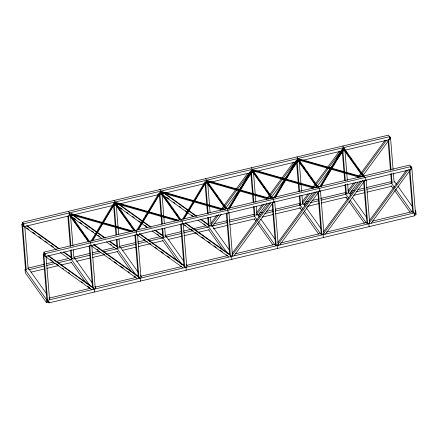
<?xml version="1.0" encoding="UTF-8"?>
<svg xmlns="http://www.w3.org/2000/svg" width="438" height="438" viewBox="0 0 438 438"><rect width="100%" height="100%" fill="white"/><g stroke="black" fill="none" stroke-linecap="round" stroke-linejoin="round"><path stroke-width="0.66" d="M90.923 241.343L113.973 202.86M92.057 240.84L114.751 202.942M92.462 240.96L114.811 203.648M136.661 230.454L159.361 192.556M141.956 222.411L143.002 220.659M143.702 219.498L144.398 218.332M145.449 216.58L146.144 215.414M148.936 210.749L149.637 209.583M137.789 229.95L160.489 192.052M138.545 229.485L160.543 192.758M182.745 218.984L205.094 181.666M183.522 219.06L206.221 181.162L225.904 208.893M183.927 219.181L206.282 181.869M228.127 208.674L250.826 170.782M238.316 192.474L239.011 191.307M240.057 189.555L241.108 187.809M241.803 186.643L242.504 185.477M243.55 183.725L244.251 182.558M245.296 180.812L246.348 179.06M247.043 177.894L247.744 176.728M229.26 208.17L251.959 170.278M229.665 208.291L252.014 170.979M273.865 197.784L296.564 159.892M274.993 197.286L297.692 159.388M275.398 197.407L297.747 160.089M319.598 186.9L342.647 148.416M334.67 162.531L335.371 161.365M336.417 159.618L337.118 158.452M338.163 156.7L339.215 154.953M339.91 153.787L340.611 152.621M341.656 150.869L342.357 149.703M320.725 186.396L343.425 148.498L363.107 176.229M321.136 186.517L343.485 149.205M210.793 223.495L216.854 215.25M220.489 210.3L247.552 173.464M210.295 226.145L218.776 214.598M222.816 209.101L249.474 172.813M212.709 225.92L221.195 214.379M225.636 208.329L241.393 186.889M242.198 185.789L243.008 184.688M245.028 181.94L252.299 172.041M256.531 212.605L262.187 204.913M266.222 199.41L293.69 162.027M256.027 215.255L264.109 204.261M268.549 198.211L295.212 161.923M258.447 215.036L266.928 203.489M270.564 198.54L284.3 179.848M285.105 178.748L287.531 175.446M291.166 170.502L298.032 161.157M232.085 253.421L269.25 202.838M231.176 256.613L270.766 202.734M234.001 255.847L273.586 201.967M302.264 201.721L307.919 194.023M311.96 188.526L326.907 168.181M327.712 167.081L339.428 151.137M301.36 204.918L309.841 193.372M314.287 187.322L340.945 151.039M304.18 204.146L312.261 193.147M317.512 186.002L330.033 168.959M330.843 167.858L334.074 163.462M336.493 160.16L343.77 150.267M277.818 242.532L314.982 191.948M276.915 245.729L316.499 191.849M279.734 244.957L319.724 190.53M347.996 190.831L353.652 183.133M357.693 177.636L385.161 140.248M347.093 194.029L355.574 182.482M360.02 176.432L386.677 140.149M349.913 193.257L357.994 182.263M362.034 176.766L390.307 138.277M323.556 231.642L360.715 181.064M323.052 234.292L362.637 180.407M325.472 234.067L365.057 180.188M369.289 220.752L406.453 170.174M368.785 223.402L408.375 169.522M371.205 223.177L411.6 168.203L410.526 167.617M23.98 224.546L22.918 225.745L56.261 249.611M43.855 254.27L44.561 253.471M44.917 254.867L44.211 255.666L92.002 289.879M115.095 203.172L114.389 203.971L116.059 205.159M22.792 224.535L22.606 222.241L388.484 135.134L389.585 136.678L389.815 139.547L302.986 160.22M25.568 269.803L21.9 224.19L22.918 223.949M22.606 222.241L23.707 223.785L389.585 136.678M21.9 224.19L22.612 225.187L23.625 224.946M389.502 137.839L390.521 137.598L393.094 169.588M163.79 193.361L23.937 226.654L23.707 223.785M165.783 192.884L203.56 183.889M204.885 183.577L209.528 182.471M211.516 181.994L255.923 171.422M257.248 171.11L301.662 160.538M43.893 252.162L409.776 165.055L410.871 166.599L411.107 169.468L45.223 256.58L44.994 253.706L43.893 252.162L44.079 254.456M46.806 299.045L43.187 254.111L44.205 253.87M44.994 253.706L410.871 166.599M43.187 254.111L43.899 255.113L45.426 254.746M410.795 167.759L411.813 167.519L415.536 213.81L414.518 214.051M27.654 268.215L44.227 264.267M46.214 263.796L53.507 262.061M56.157 261.426L68.75 258.431M74.055 257.166L89.96 253.383M91.947 252.907L99.24 251.171M101.89 250.541L114.488 247.541M119.125 246.435L135.698 242.493M137.685 242.017L144.978 240.281M147.628 239.652L160.22 236.651M164.858 235.551L181.431 231.603M183.418 231.133L191.373 229.238M192.698 228.921L205.953 225.767M213.908 223.873L227.163 220.714M229.156 220.243L254.341 214.242M259.646 212.983L262.296 212.353M266.271 211.406L272.901 209.824M275.551 209.194L300.074 203.358M305.379 202.093L308.691 201.305M312.009 200.516L318.634 198.94M320.621 198.463L345.812 192.468M351.112 191.203L354.43 190.415M357.742 189.627L364.372 188.05M366.36 187.573L391.545 181.578M49.018 302.16L46.614 302.735L25.322 272.808L25.059 269.523L26.264 269.239M254.938 214.795L253.733 215.08L257.281 220.068M299.576 205.51L299.466 204.19L300.671 203.905M346.403 193.016L345.204 193.306L348.752 198.294M392.141 182.131L390.937 182.416L394.485 187.404M29.417 269.6L44.665 265.97M46.652 265.499L55.27 263.446M57.92 262.816L71.837 259.504M74.493 258.869L89.735 255.244M92.385 254.609L101.003 252.562M103.653 251.927L116.913 248.773M120.888 247.826L136.136 244.196M138.123 243.72L147.403 241.513M149.391 241.042L163.308 237.724M165.958 237.095L181.869 233.306M183.856 232.835L193.136 230.623M195.124 230.153L208.379 226.994M211.696 226.205L227.601 222.416M229.589 221.946L254.779 215.95M258.091 215.162L260.741 214.527M264.722 213.58L273.339 211.532M275.327 211.056L300.512 205.061M303.83 204.272L307.142 203.484M310.454 202.695L318.41 200.801M321.059 200.166L345.587 194.33M349.562 193.382L352.212 192.753M356.193 191.806L364.805 189.753M366.798 189.282L391.983 183.281M30.978 272.157L44.233 269.003M46.882 268.368L58.15 265.685M60.8 265.056L71.405 262.532M76.71 261.267L90.628 257.955M92.615 257.478L104.551 254.642M106.538 254.166L117.806 251.483M122.443 250.377L135.703 247.224M138.353 246.594L150.283 243.752M152.271 243.276L162.876 240.752M168.181 239.493L182.099 236.175M184.086 235.704L196.016 232.863M198.009 232.392L209.276 229.709M213.251 228.762L227.831 225.291M229.824 224.814L255.009 218.819M262.302 217.084L272.907 214.56M275.557 213.925L300.742 207.93M307.372 206.353L319.302 203.511M321.289 203.04L346.48 197.04M353.773 195.304L364.378 192.78M367.028 192.151L391.55 186.309M48.947 298.136L90.042 288.352M95.342 287.093L135.775 277.462M141.08 276.203L181.513 266.578M186.15 265.472L227.245 255.688M235.201 253.794L275.633 244.169M280.271 243.063L321.366 233.279M326.666 232.02L366.436 222.548M372.404 221.13L412.837 211.505M25.059 269.523L46.351 299.444L47.55 299.159M276.225 244.716L275.026 245.006L258.464 221.732M321.963 233.832L320.758 234.116L304.202 210.842M367.696 222.942L366.491 223.227L350.329 200.505M413.428 212.052L412.229 212.337L395.667 189.063M46.915 300.402L47.622 301.399L48.64 301.158M414.299 215.195L416.1 214.768L415.837 211.477L415.049 210.371M48.952 302.866L414.83 215.759L414.6 212.89L48.722 299.997L48.952 302.866L47.852 301.322M299.192 158.95L361.618 176.678M298.081 159.136L361.164 177.051M298.793 160.029L330.334 168.986M331.648 169.358L359.248 177.198M253.46 169.84L316.543 187.754M253.005 170.212L315.426 187.94M253.06 170.919L313.515 188.088M207.727 180.73L270.804 198.644M207.267 181.102L269.036 198.644M207.327 181.808L268.434 199.159M161.989 191.614L225.072 209.528M161.534 191.992L223.303 209.534M161.589 192.693L222.701 210.048M116.256 202.504L178.682 220.232M115.796 202.882L178.222 220.61M115.856 203.582L176.968 220.938M71.175 213.58L132.944 231.122M69.407 213.58L132.49 231.494M70.118 214.472L131.23 231.828M164.715 193.267L196.947 216.339M200.839 219.126L208.619 224.694M164.316 193.47L195.989 216.142M200.434 219.323L209.884 226.09M166.637 197.253L168.86 198.847M173.306 202.028L174.976 203.221M179.421 206.402L181.091 207.596M185.537 210.777L186.648 211.576M191.647 215.151L192.758 215.95M203.873 223.906L204.984 224.699M161.239 193.875L193.47 216.947M197.916 220.128L207.919 227.289M185.449 222.794L229.906 254.615M185.05 222.997L231.729 256.411M184.595 224.787L185.707 225.586M190.705 229.167L191.817 229.961M195.709 232.748L197.932 234.335M201.825 237.122L204.048 238.71M207.935 241.497L210.158 243.085M214.051 245.871L216.273 247.465M220.161 250.246L222.384 251.839M181.973 223.402L228.652 256.816M118.983 204.157L151.214 227.229M155.101 230.01L162.881 235.578M118.025 203.96L150.256 227.032M154.702 230.213L164.704 237.374M120.351 207.743L122.016 208.937M126.462 212.118L128.131 213.311M132.577 216.492L134.242 217.686M138.687 220.872L140.357 222.066M144.803 225.247L146.467 226.441M157.028 233.996L158.693 235.19M118.282 206.752L147.179 227.437M152.178 231.018L162.18 238.179M139.717 233.684L184.174 265.505M139.311 233.887L185.997 267.295M137.751 234.883L138.862 235.677M143.861 239.257L144.973 240.051M149.977 243.632L151.088 244.431M154.975 247.213L157.198 248.806M161.091 251.587L163.314 253.18M167.201 255.967L169.424 257.555M136.793 234.686L182.914 267.7M72.692 214.647L96.584 231.751M97.696 232.545L105.481 238.119M109.927 241.3L117.707 246.868M72.292 214.85L104.523 237.922M108.969 241.103L118.972 248.264M73.502 217.839L75.725 219.427M79.617 222.214L81.84 223.802M85.728 226.588L87.95 228.182M91.843 230.963L93.508 232.156M97.953 235.337L99.623 236.531M110.179 244.092L111.29 244.886M69.768 215.655L101.441 238.327M106.445 241.907L116.448 249.063M93.978 244.568L138.441 276.394M93.579 244.771L140.259 278.185M97.017 249.353L98.128 250.147M103.127 253.728L104.239 254.522M109.243 258.102L110.354 258.896M114.241 261.683L116.464 263.271M120.357 266.058L123.133 268.045M128.137 271.626L129.248 272.42M134.247 276L135.358 276.8M91.055 245.576L137.182 278.59M27.512 225.931L59.19 248.609M64.189 252.189L71.416 257.358M26.554 225.74L58.785 248.811M63.231 251.992L73.234 259.148M26.658 227.93L28.881 229.523M32.768 232.304L34.991 233.897M38.883 236.679L41.106 238.272M44.994 241.059L47.216 242.647M51.109 245.433L53.332 247.021M60.154 252.398L70.715 259.953M48.246 255.458L93.261 287.678M47.846 255.661L94.526 289.075M50.167 259.444L52.39 261.037M56.283 263.818L58.506 265.412M62.393 268.193L63.505 268.992M68.509 272.573L69.62 273.367M81.287 281.722L82.399 282.515M87.403 286.096L88.514 286.89M389.809 136.601L390.521 137.598M411.101 166.522L411.813 167.519M394.545 181.556L396.516 184.327M398.093 186.544L412.289 206.495M391.205 185.701L393.176 188.471M394.753 190.689L410.127 212.299M342.751 146.018L343.852 147.568L344.082 150.437M364.038 175.945L365.139 177.489L365.369 180.357M344.169 148.34L363.879 176.043M346.195 151.811L347.772 154.028M350.531 157.91L351.714 159.569M354.868 164.004L355.656 165.11M358.021 168.438L359.598 170.65M362.357 174.532L363.54 176.196M343.058 148.674L362.768 176.377M349.206 192.999L350.783 195.217M352.36 197.434L366.945 217.938M345.861 197.144L347.438 199.361M349.015 201.579L364.394 223.188M297.013 156.908L298.114 158.452L298.207 159.602M318.306 186.829L319.406 188.378L319.636 191.247M298.431 159.229L318.541 187.486M298.886 160.483L300.463 162.701M302.434 165.471L304.405 168.241M306.77 171.565L308.347 173.782M311.106 177.664L312.289 179.323M314.26 182.093L316.231 184.869M297.659 159.41L317.375 187.119M297.714 160.116L317.035 187.267M303.074 203.336L305.045 206.106M306.228 207.765L320.819 228.269M299.466 204.19L303.019 209.178M299.734 207.481L301.705 210.251M303.282 212.468L318.656 234.078M251.281 167.798L252.381 169.342L252.611 172.211M272.567 197.719L273.668 199.268L273.898 202.137M252.699 170.114L272.803 198.376M255.119 174.143L257.09 176.914M259.455 180.237L261.032 182.454M263.791 186.336L264.974 187.995M266.945 190.765L268.921 193.536M271.286 196.865L272.075 197.971M251.927 170.3L271.637 198.003M251.981 171.001L271.303 198.157M257.341 214.22L259.312 216.991M260.889 219.208L275.475 239.712M254.39 218.923L255.967 221.141M257.544 223.353L272.923 244.968M205.542 178.688L206.643 180.232L206.878 183.1M226.835 208.608L227.935 210.152L228.165 213.027M206.96 181.004L226.676 208.712M208.203 183.369L209.386 185.033M212.539 189.468L213.328 190.574M215.693 193.897L217.27 196.114M220.029 199.996L221.606 202.208M224.365 206.09L225.548 207.749M206.249 181.89L225.565 209.041M211.609 225.11L229.742 250.602M208.395 226.523L227.317 253.12M208.658 229.813L222.849 249.759M226.397 254.746L227.185 255.852M159.81 189.572L160.91 191.121L161.003 192.266M181.102 219.498L182.197 221.042L182.432 223.911M161.228 191.893L180.938 219.597M164.042 196.476L166.013 199.246M168.384 202.57L169.96 204.787M172.72 208.663L173.508 209.775M176.268 213.651L177.844 215.868M160.456 192.074L180.56 220.336M160.511 192.78L179.832 219.931M165.871 236L183.615 260.933M186.374 264.815L187.163 265.921M162.657 237.412L181.978 264.563M162.531 240.144L177.116 260.648M114.077 200.462L115.178 202.011L115.408 204.88M135.364 230.388L136.464 231.932L136.694 234.801M115.495 202.783L135.205 230.487M117.127 205.701L118.703 207.919M121.463 211.795L122.645 213.459M125.799 217.894L126.587 219M128.953 222.323L130.529 224.541M133.289 228.422L134.471 230.081M114.723 202.964L134.827 231.226M114.384 203.112L134.094 230.821M120.138 246.89L138.271 272.376M140.242 275.146L141.425 276.811M116.924 248.302L136.24 275.453M117.187 251.587L131.378 271.538M135.326 277.079L136.114 278.185M68.339 211.351L69.439 212.895L69.669 215.77M89.631 241.272L90.732 242.822L90.962 245.691M69.757 213.667L89.472 241.376M69.817 214.374L71.394 216.591M73.365 219.361L74.942 221.579M77.701 225.455L79.278 227.672M80.855 229.89L83.22 233.213M85.191 235.983L87.162 238.754M68.985 213.853L88.7 241.557M69.04 214.554L88.755 242.263M74.4 257.774L92.144 282.713M94.904 286.589L95.692 287.7M71.186 259.192L89.719 285.231M71.06 261.924L86.04 282.981M88.799 286.857L89.982 288.522M28.667 268.664L46.8 294.155M49.171 297.479L49.959 298.59M409.886 169.364L413.395 212.934M409.344 170.409L412.684 211.932M393.368 172.994L394.134 182.526M388.599 139.443L391.008 169.396M391.337 173.481L392.103 183.007M388.052 140.489L390.461 170.437M390.734 173.842L391.446 182.69M366.184 179.772L369.688 223.336M368.862 223.78L369.097 226.649M364.153 180.253L367.657 223.818M363.606 181.299L366.951 222.822M345.007 151.209L347.361 180.478M347.635 183.883L348.402 193.415M342.861 150.333L345.33 180.965M345.604 184.365L346.37 193.897M342.319 151.373L344.673 180.648M345.002 184.732L345.713 193.58M320.452 190.656L323.956 234.226M323.129 234.669L323.359 237.538M318.415 191.143L321.925 234.708M317.873 192.189L321.213 233.711M299.214 161.414L301.623 191.368M301.952 195.452L302.669 204.3M297.128 161.217L299.592 191.849M299.866 195.255L300.632 204.787M296.635 162.941L298.94 191.537M299.324 196.301L299.981 204.469M274.714 201.546L278.278 245.795M277.396 245.554L277.626 248.428M272.682 202.028L276.186 245.598M272.19 203.758L275.535 245.28M253.536 172.983L255.891 202.257M256.219 206.342L256.931 215.189M251.396 172.107L253.859 202.739M254.188 206.824L254.9 215.677M250.848 173.152L253.202 202.422M253.531 206.506L254.188 214.675M228.981 212.435L232.485 256M231.658 256.444L231.888 259.312M226.95 212.917L230.508 257.166M226.347 213.284L229.687 254.806M207.743 183.194L209.501 204.979M209.61 206.336L210.103 212.463M210.486 217.232L211.198 226.079M205.657 182.996L208.121 213.629M208.45 217.713L209.161 226.561M205.061 183.358L207.47 213.311M207.798 217.396L208.455 225.565M183.248 223.325L186.752 266.89M185.926 267.333L186.155 270.202M181.212 223.807L184.721 267.372M180.615 224.168L184.009 266.375M162.011 194.083L163.763 215.863M163.872 217.226L164.365 223.353M164.748 228.116L165.46 236.969M159.925 193.886L162.334 223.834M162.717 228.603L163.429 237.451M159.322 194.248L161.731 224.201M162.06 228.286L162.662 235.775M162.263 236.859L162.372 238.173M137.51 234.21L141.014 277.78M140.187 278.223L140.423 281.092M135.479 234.697L138.983 278.261M134.877 235.058L138.277 277.265M116.333 205.652L118.632 234.242M119.016 239.006L119.727 247.853M114.187 204.77L116.601 234.724M116.984 239.493L117.696 248.341M113.59 205.137L115.999 235.091M116.327 239.175L116.93 246.66M91.777 245.099L95.281 288.669M94.455 289.107L94.685 291.982M89.746 245.587L93.25 289.151M89.144 245.948L92.484 287.476M70.54 215.857L72.949 245.811M73.277 249.895L73.995 258.743M68.454 215.66L70.863 245.614M71.191 249.698L71.958 259.23M67.852 216.027L70.321 246.66M70.595 250.06L71.252 258.228M46.039 255.989L49.549 299.554M43.899 255.113L47.622 301.399M46.351 299.444L46.614 302.735M24.752 226.068L28.256 269.633M22.612 225.187L26.225 270.115"/></g></svg>
